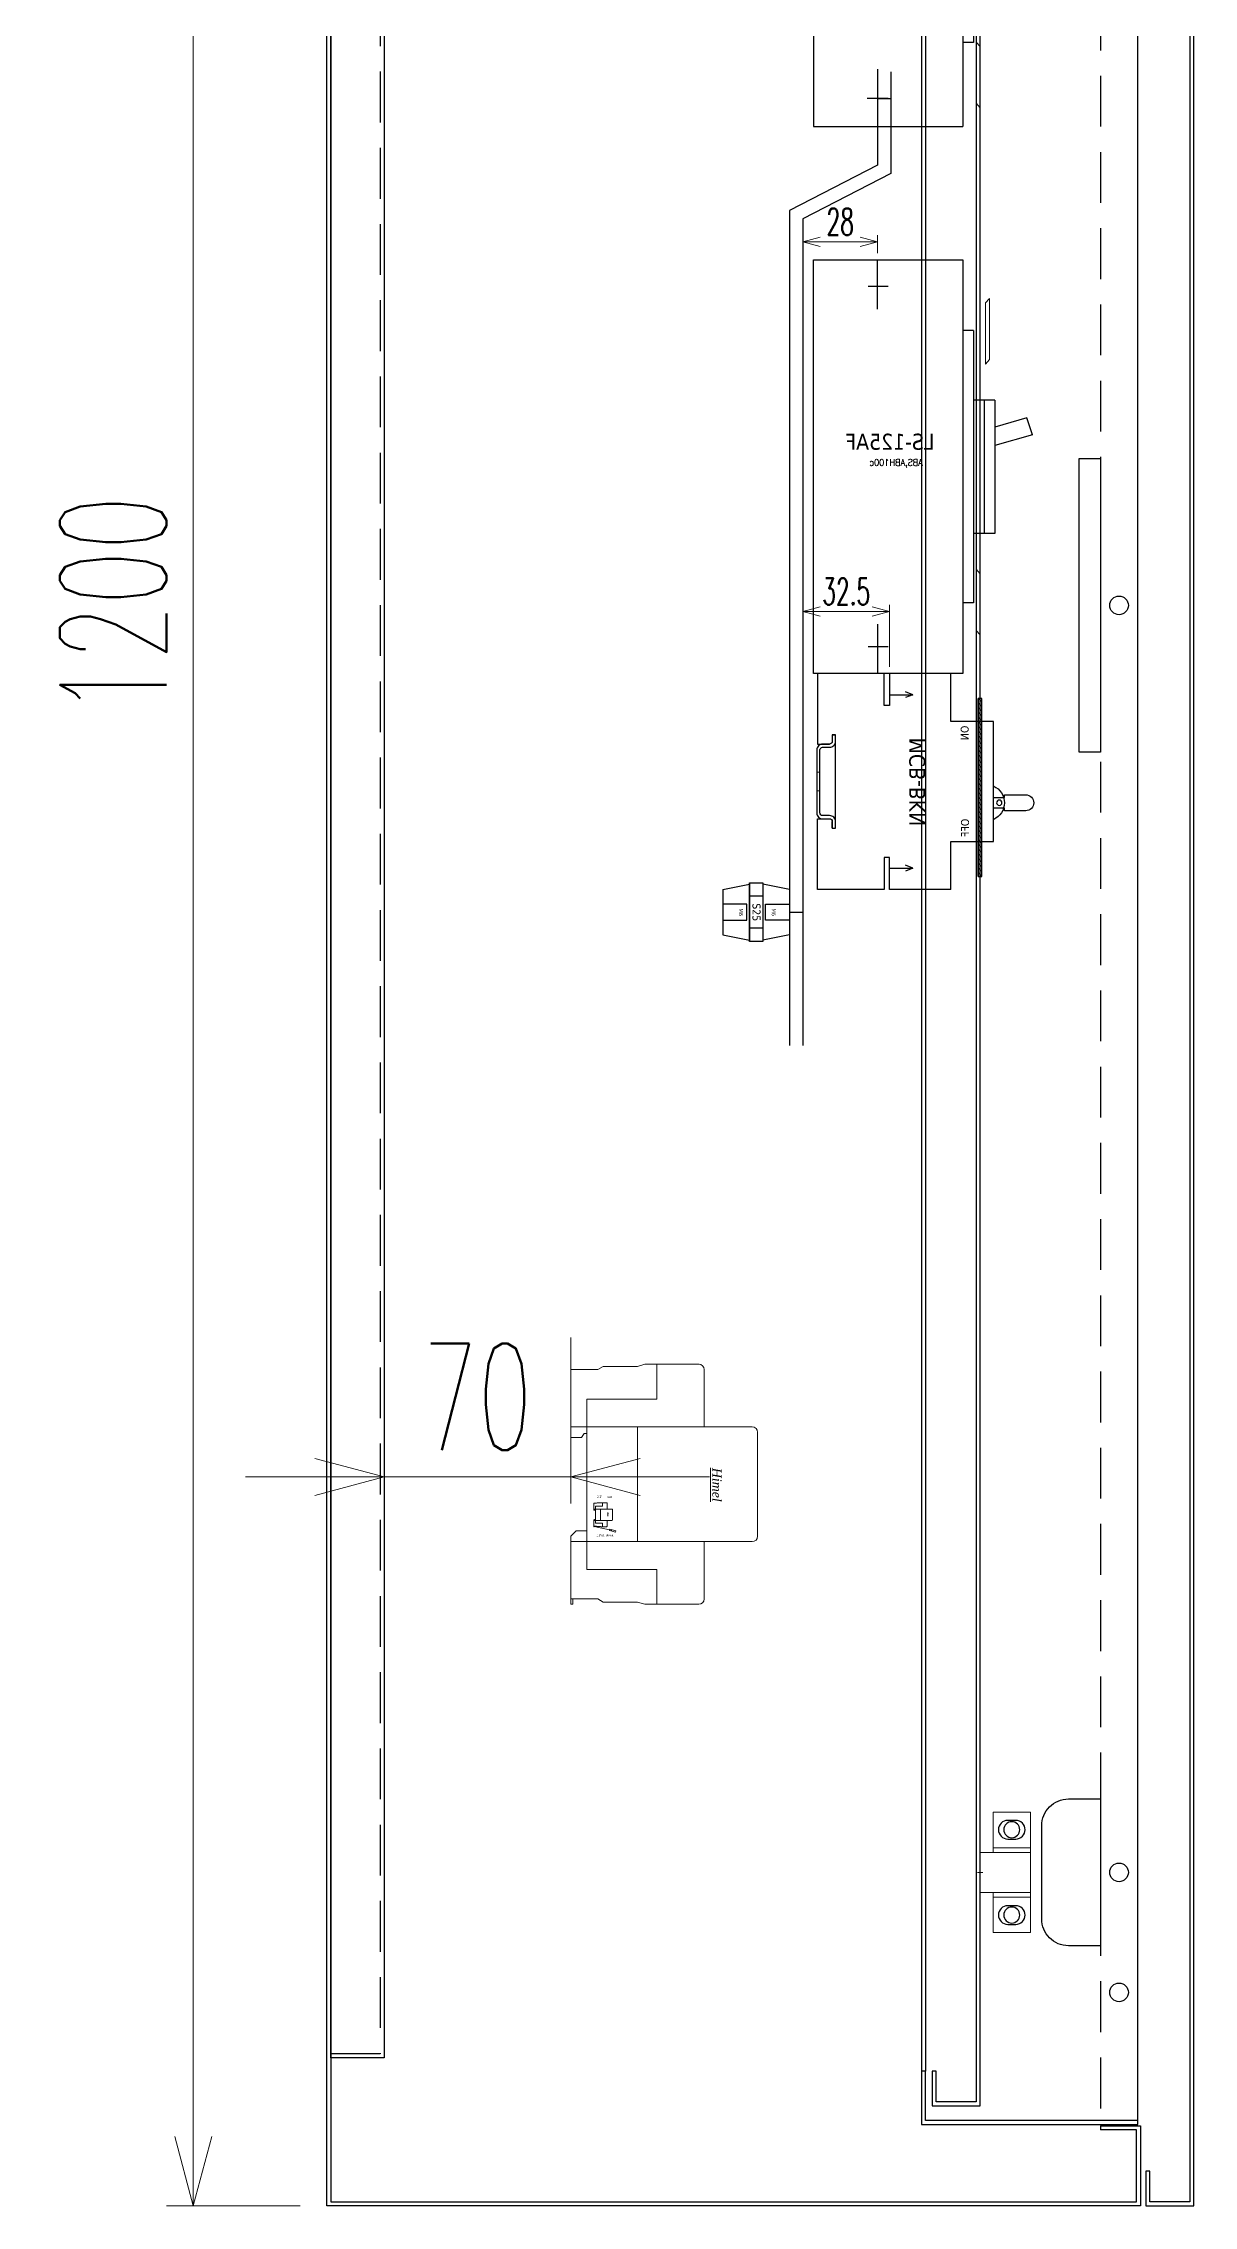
# Model space of a CAD drawing. Header units: millimetres. Extents: x 123558 to 149079, y -1073 to 14418.
# Drawn here: x 132702 to 133133, y 9773 to 10584 of the extents above; entities that cross this region are included whole.
import ezdxf

# ---------------------------------------------------------------- set-up
doc = ezdxf.new("R2010")
doc.units = ezdxf.units.MM
doc.header["$LTSCALE"] = 3
doc.linetypes.add('ACAD_ISO04W100', pattern=[30, 24, -3, 0, -3])
doc.linetypes.add('HIDDEN', pattern=[9.525, 6.35, -3.175])
for name, color, linetype in [('@.VISIBLE', 7, 'Continuous'), ('centerline', 6, 'ACAD_ISO04W100'), ('equipments', 2, 'Continuous'), ('TEXT', 7, 'Continuous')]:
    doc.layers.add(name, color=color, linetype=linetype)
doc.layers.add('Thiet bi', color=7, linetype='Continuous', lineweight=9)
doc.layers.add('Thin-Hidden', color=6, linetype='HIDDEN', lineweight=13)
doc.styles.add('Ann_w01', font='romans.shx', dxfattribs={"width": 0.6, "bigfont": 'chineset.shx'})
doc.styles.add('Arial', font='arial.ttf')
doc.styles.add('hw_Standard', font='complex.shx', dxfattribs={"width": 0.9})
doc.styles.get("Standard").update_dxf_attribs({"font": 'arial.ttf'})
doc.styles.add('Tahoma (Input Text)', font='tahoma.ttf')
doc.dimstyles.new('Dim 01_SC05', dxfattribs={"dimscale": 5, "dimtxt": 2, "dimasz": 1.3, "dimexe": 0.5, "dimexo": 0.5, "dimgap": 0.5, "dimtad": 1, "dimtoh": 1, "dimdec": 1, "dimzin": 12, "dimdsep": 46, "dimtxsty": 'Ann_w01', "dimblk": 'OPEN30', "dimcen": 1.5, "dimclrd": 6, "dimclre": 6, "dimclrt": 3, "dimadec": 1, "dimazin": 3, "dimtm": 1e-09, "dimtfac": 1, "dimtdec": 1, "dimtmove": 0, "dimatfit": 3, "dimldrblk": 'OPEN30', "dimfxl": 1, "dimtolj": 1, "dimlwd": 20, "dimlwe": 20, "dimarcsym": 0})
doc.dimstyles.new('Dim 01_SC20', dxfattribs={"dimscale": 20, "dimtxt": 2, "dimasz": 1.3, "dimexe": 0.5, "dimexo": 0.5, "dimgap": 0.5, "dimtad": 1, "dimdec": 1, "dimzin": 12, "dimdsep": 46, "dimtxsty": 'Ann_w01', "dimblk": 'OPEN30', "dimcen": 1.5, "dimclrd": 6, "dimclre": 6, "dimclrt": 3, "dimadec": 1, "dimazin": 3, "dimtm": 1e-09, "dimtfac": 1, "dimtdec": 1, "dimtix": 1, "dimtmove": 0, "dimatfit": 3, "dimldrblk": 'OPEN30', "dimfxl": 1, "dimtolj": 1, "dimlwd": 20, "dimlwe": 20, "dimarcsym": 0})

# ---------------------------------------------------------------- blocks, each defined once
blk = doc.blocks.new('*U51')
for p, q in [((416.79, -3108.78), (360.79, -3108.78)), ((360.79, -3108.78), (360.79, -3158.72)), ((416.79, -3108.78), (416.79, -3273.78)), ((356.79, -3140.28), (360.79, -3140.28)), ((360.79, -3158.72), (375.39, -3171.94)), ((329.79, -3169.56), (329.79, -3174.36)), ((329.79, -3169.56), (348.79, -3169.56)), ((348.79, -3166.28), (348.79, -3216.28)), ((348.79, -3166.28), (356.79, -3166.28)), ((352.79, -3166.28), (352.79, -3216.28)), ((329.79, -3174.36), (343.33, -3174.36)), ((343.33, -3174.36), (344.75, -3173.1)), ((344.75, -3173.1), (348.79, -3173.1)), ((375.39, -3171.94), (375.39, -3202.89)), ((360.79, -3211.85), (375.39, -3202.89)), ((348.79, -3216.28), (356.79, -3216.28)), ((360.79, -3211.85), (360.79, -3273.78)), ((356.79, -3242.28), (360.79, -3242.28)), ((416.79, -3273.78), (360.79, -3273.78))]:
    blk.add_line(p, q)
at = {"color": 1}
for p, q in [((392.79, -3130.28), (392.79, -3108.78)), ((388.79, -3119.28), (396.66, -3119.28)), ((392.79, -3252.28), (392.79, -3273.78)), ((388.79, -3263.28), (396.66, -3263.28))]:
    blk.add_line(p, q, dxfattribs=at)
at = {"color": 3}
blk.add_line((356.79, -3140.28), (356.79, -3242.28), dxfattribs=at)
at = {"layer": 'Thiet bi', "color": 1, "linetype": 'HIDDEN', "ltscale": 10}
for points in [[(352.29, -3117.54), (352.29, -3140.49), (350.79, -3138.78), (350.79, -3115.83)], [(352.29, -3117.54), (352.29, -3140.49), (350.79, -3138.78), (350.79, -3115.83)], [(355.79, -3265.03), (355.79, -3242.07), (354.29, -3243.79), (354.29, -3266.74)], [(355.79, -3265.03), (355.79, -3242.07), (354.29, -3243.79), (354.29, -3266.74)]]:
    blk.add_lwpolyline(points, close=True, dxfattribs=at)
at = {"color": 251, "style": 'hw_Standard', "width": 0.9}
for s, p in [('ABN,ABE200c', (395.87, -3195.84)), ('ABS,ABH200c', (400.39, -3195.84))]:
    blk.add_text(s, height=2.5, rotation=90, dxfattribs=at).set_placement(p)
at = {"layer": 'TEXT', "insert": (382.29, -3168.19), "char_height": 6, "attachment_point": 3, "rotation": 90, "style": 'Tahoma (Input Text)'}
blk.add_mtext_dynamic_manual_height_columns('LS-200AF', width=11.0147, gutter_width=1, heights=[0], dxfattribs=at)
blk = doc.blocks.new('*U52')
for p, q in [((303.93, -3129.08), (303.93, -3284.08)), ((359.93, -3129.08), (303.93, -3129.08)), ((359.93, -3284.08), (359.93, -3129.08)), ((299.93, -3155.58), (299.93, -3181.58)), ((299.93, -3155.58), (303.93, -3155.58)), ((291.93, -3181.58), (299.93, -3181.58)), ((291.93, -3181.58), (291.93, -3231.58)), ((295.93, -3181.58), (295.93, -3231.58)), ((299.93, -3181.58), (299.93, -3231.58)), ((277.93, -3194.59), (279.99, -3188.32)), ((279.99, -3188.32), (291.93, -3191.74)), ((277.93, -3194.59), (291.93, -3198.59)), ((291.93, -3231.58), (299.93, -3231.58)), ((299.93, -3231.58), (299.93, -3257.58)), ((299.93, -3257.58), (303.93, -3257.58)), ((303.93, -3284.08), (359.93, -3284.08))]:
    blk.add_line(p, q)
at = {"color": 1}
for p, q in [((335.93, -3147.58, 80.55), (335.93, -3129.08, 80.55)), ((331.93, -3139.08), (339.51, -3139.08)), ((335.93, -3265.58, 80.55), (335.93, -3284.08, 80.55)), ((331.93, -3274.08), (339.51, -3274.08))]:
    blk.add_line(p, q, dxfattribs=at)
at = {"layer": 'Thiet bi', "color": 1, "linetype": 'HIDDEN', "ltscale": 10}
for points in [[(295.43, -3145.2), (295.43, -3168.15), (293.93, -3166.44), (293.93, -3143.48)], [(295.43, -3145.2), (295.43, -3168.15), (293.93, -3166.44), (293.93, -3143.48)], [(298.93, -3267.96), (298.93, -3245.01), (297.43, -3246.72), (297.43, -3269.67)]]:
    blk.add_lwpolyline(points, close=True, dxfattribs=at)
at = {"color": 251, "style": 'hw_Standard', "width": 0.9}
blk.add_text('ABS,ABH100c', height=2.5, dxfattribs=at).set_placement((318.95, -3206.23))
at = {"layer": 'TEXT', "insert": (314.63, -3194.21), "char_height": 6, "attachment_point": 1, "style": 'Tahoma (Input Text)'}
blk.add_mtext_dynamic_manual_height_columns('LS-125AF', width=11.0147, gutter_width=1, heights=[0], dxfattribs=at)
blk = doc.blocks.new('*U22')
at = {"color": 1}
for p, q in [((-25, 18.03), (-15, 20.03)), ((-25, 18.03), (-25, 1.03)), ((-15, 20.53), (-15, -1.47)), ((-15, 20.53), (-10, 20.53)), ((-15, -1.47), (-15, 20.53)), ((-15, 20.03), (-15, -0.97)), ((-10, 20.53), (-10, -1.47)), ((0, 18.03), (-10, 20.03)), ((0, 18.03), (0, 1.03)), ((-10, 15.53), (-15, 15.53)), ((-25, 1.03), (-15, -0.97)), ((-10, 3.53), (-15, 3.53)), ((0, 1.03), (-10, -0.97)), ((-10, -1.47), (-15, -1.47))]:
    blk.add_line(p, q, dxfattribs=at)
for points in [[(-25, 12.53), (-25, 6.53), (-16, 6.53), (-16, 12.53)], [(0, 12.53), (0, 6.53), (-9, 6.53), (-9, 12.53)]]:
    blk.add_lwpolyline(points, close=True, dxfattribs=at)
at = {"color": 1, "width": 30.0978, "attachment_point": 5, "rotation": 270}
for s, insert, char_height in [('{\\fTahoma|b0|i0|c0|p34;M6}', (-18.24, 9.53), 1.5), ('{\\fTahoma|b0|i0|c0|p34;S25}', (-12.42, 9.53), 3), ('{\\fTahoma|b0|i0|c0|p34;M6}', (-5.95, 9.53), 1.5)]:
    blk.add_mtext(s, dxfattribs=dict(at, insert=insert, char_height=char_height))
blk = doc.blocks.new('CHONG SET LT HIMEL1')
at = {"lineweight": 9}
for p, q in [((88758.11, 40911.02), (88758.11, 40885.52)), ((88758.11, 40911.02), (88758.11, 40889.52)), ((88758.11, 40911.02), (88768.25, 40911.02)), ((88768.25, 40911.02), (88770.2, 40912.22)), ((88770.2, 40912.22), (88783.14, 40912.22)), ((88783.14, 40912.22), (88785.81, 40913.02)), ((88806.19, 40913.02), (88785.81, 40913.02)), ((88785.81, 40913.02), (88790.38, 40913.02)), ((88806.11, 40913.02), (88785.82, 40913.02)), ((88808.11, 40889.52), (88808.11, 40911.02)), ((88764.11, 40850.52), (88764.11, 40899.95)), ((88826.11, 40889.52), (88758.11, 40889.52)), ((88758.11, 40889.52), (88758.11, 40885.52)), ((88758.11, 40889.52), (88808.11, 40889.52)), ((88762.09, 40885.52), (88758.11, 40885.52)), ((88763.11, 40887.02), (88762.09, 40885.52)), ((88764.11, 40887.02), (88763.11, 40887.02)), ((88764.11, 40885.52), (88764.11, 40836.1)), ((88783.11, 40889.52), (88783.11, 40846.52)), ((88828.11, 40848.52), (88828.11, 40887.52)), ((88828.11, 40848.52), (88828.11, 40887.52)), ((88766.73, 40860.88), (88766.73, 40858.33)), ((88766.73, 40860.88), (88766.73, 40858.73)), ((88766.73, 40860.88), (88767.74, 40860.88)), ((88773.53, 40858.73), (88766.73, 40858.73)), ((88766.73, 40858.73), (88766.73, 40858.33)), ((88766.73, 40858.73), (88771.73, 40858.73)), ((88767.13, 40858.33), (88766.73, 40858.33)), ((88766.93, 40854.83), (88766.73, 40854.63)), ((88766.73, 40854.63), (88766.73, 40854.43)), ((88766.73, 40854.43), (88773.53, 40854.43)), ((88771.73, 40854.43), (88766.73, 40854.43)), ((88766.73, 40854.43), (88766.73, 40852.28)), ((88766.93, 40854.83), (88767.33, 40854.83)), ((88767.23, 40858.48), (88767.13, 40858.33)), ((88767.33, 40858.48), (88767.23, 40858.48)), ((88767.33, 40854.83), (88767.33, 40859.77)), ((88767.33, 40858.33), (88767.33, 40853.39)), ((88767.74, 40860.88), (88767.94, 40861)), ((88767.94, 40861), (88769.23, 40861)), ((88769.23, 40861), (88769.5, 40861.08)), ((88769.23, 40858.73), (88769.23, 40854.43)), ((88771.54, 40861.08), (88769.5, 40861.08)), ((88771.53, 40861.08), (88769.5, 40861.08)), ((88769.5, 40861.08), (88769.96, 40861.08)), ((88771.73, 40858.73), (88771.73, 40860.88)), ((88771.73, 40852.28), (88771.73, 40854.43)), ((88773.73, 40854.63), (88773.73, 40858.53)), ((88773.73, 40854.63), (88773.73, 40858.53)), ((88760.11, 40850.52), (88758.11, 40848.52)), ((88758.11, 40848.52), (88758.11, 40846.52)), ((88758.11, 40846.52), (88826.11, 40846.52)), ((88808.11, 40846.52), (88758.11, 40846.52)), ((88758.11, 40846.52), (88758.11, 40825.02)), ((88760.11, 40850.52), (88764.11, 40850.52)), ((88766.73, 40852.28), (88767.74, 40852.28)), ((88766.8, 40852.19), (88772.65, 40850.98)), ((88767.74, 40852.28), (88767.94, 40852.16)), ((88767.94, 40852.16), (88769.23, 40852.16)), ((88769.23, 40852.16), (88769.5, 40852.08)), ((88769.5, 40852.08), (88771.53, 40852.08)), ((88769.5, 40852.08), (88771.53, 40852.08)), ((88772.73, 40851.22), (88772.57, 40850.74)), ((88774.97, 40850.53), (88774.82, 40850.04)), ((88808.11, 40825.02), (88808.11, 40846.52)), ((88758.11, 40825.02), (88768.25, 40825.02)), ((88768.25, 40825.02), (88770.2, 40823.82)), ((88770.2, 40823.82), (88783.14, 40823.82)), ((88783.14, 40823.82), (88785.81, 40823.02)), ((88785.81, 40823.02), (88806.11, 40823.02)), ((88785.81, 40823.02), (88806.11, 40823.02))]:
    blk.add_line(p, q, dxfattribs=at)
for points in [[(88764.11, 40899.95), (88790.38, 40899.95), (88790.38, 40913.02)], [(88767.33, 40859.77), (88769.96, 40859.77), (88769.96, 40861.08)], [(88767.33, 40853.39), (88769.96, 40853.39), (88769.96, 40852.08)], [(88772.57, 40850.74), (88773.05, 40850.57), (88773.1, 40850.73), (88773.33, 40850.65), (88773.49, 40850.45), (88774.82, 40850.04)], [(88772.73, 40851.22), (88773.21, 40851.09), (88773.16, 40850.93), (88773.39, 40850.87), (88773.64, 40850.94), (88774.97, 40850.53)], [(88764.11, 40836.1), (88790.38, 40836.1), (88790.38, 40823.02)]]:
    blk.add_lwpolyline(points, dxfattribs=at)
for points in [[(88766.73, 40852.28), (88766.8, 40852.28), (88766.8, 40852.1, -0.414214), (88766.78, 40852.08), (88766.75, 40852.08, -0.414214), (88766.73, 40852.1)], [(88758.11, 40825.02), (88758.84, 40825.02), (88758.84, 40823.22, -0.414214), (88758.64, 40823.02), (88758.31, 40823.02, -0.414214), (88758.11, 40823.22)]]:
    blk.add_lwpolyline(points, format="xyb", close=True, dxfattribs=at)
for centre, radius, start, end in [((88806.11, 40911.02), 2, 0, 90), ((88826.11, 40887.52), 2, 0, 90), ((88771.53, 40860.88), 0.2, 0, 90), ((88773.53, 40858.53), 0.2, 0, 90), ((88773.53, 40854.63), 0.2, 270, 0), ((88771.53, 40852.28), 0.2, 270, 0), ((88826.11, 40848.52), 2, 270, 0), ((88806.11, 40825.02), 2, 270, 0)]:
    blk.add_arc(centre, radius, start, end, dxfattribs=at)
at = {"lineweight": 9, "attachment_point": 2, "rotation": 270, "style": 'Arial'}
for insert, char_height, width in [((88814.63, 40867.81), 3.4445, 2.5022), ((88772.38, 40856.73), 0.3445, 0.2502)]:
    blk.add_mtext('{\\fTimes New Roman|b0|i1|c0|p18;\\LHimel\\fTimes New Roman|b0|i0|c0|p18;\\l  \\C7;            }', dxfattribs=dict(at, insert=insert, char_height=char_height, width=width))
at = {"color": 4, "lineweight": 9, "char_height": 0.8267, "width": 32.2318, "attachment_point": 2, "style": 'Arial'}
for s, insert in [('{\\fTimes New Roman|b0|i0|c0|p18;\\C7;2.T  \\P          }', (88768.81, 40863.72)), ('{\\fTimes New Roman|b0|i0|c0|p18;\\C7;out \\P          }', (88772.64, 40863.72)), ('{\\fTimes New Roman|b0|i0|c0|p18;\\C7;1.Pull  \\P          }', (88769.21, 40849.38)), ('{\\fTimes New Roman|b0|i0|c0|p18;\\C7;down\\P          }', (88772.64, 40849.38))]:
    blk.add_mtext(s, dxfattribs=dict(at, insert=insert))
blk = doc.blocks.new('*U103')
at = {"lineweight": 9}
blk.add_blockref('CHONG SET LT HIMEL1', (-88795.96, -40913.02), dxfattribs=at)
blk = doc.blocks.new('_Open30')
at = {"color": 0, "linetype": 'ByBlock', "lineweight": -2}
for p, q in [((-1, 0.268), (0, 0)), ((0, 0), (-1, -0.268)), ((0, 0), (-1, 0))]:
    blk.add_line(p, q, dxfattribs=at)
blk = doc.blocks.new('*D195')
at = {"color": 6, "lineweight": 20, "transparency": 16777216}
for p, q in [((132829.85, 10098.39), (132829.85, 10036.13)), ((132899.85, 10098.39), (132899.85, 10036.13)), ((132803.85, 10046.13), (132777.85, 10046.13)), ((132899.85, 10046.13), (132829.85, 10046.13)), ((132925.85, 10046.13), (132951.85, 10046.13))]:
    blk.add_line(p, q, dxfattribs=at)
at = {"layer": 'Defpoints', "color": 0, "transparency": 16777216}
for p in [(132829.85, 10108.39), (132899.85, 10108.39), (132829.85, 10046.13)]:
    blk.add_point(p, dxfattribs=at)
at = {"color": 6, "lineweight": 20, "transparency": 16777216, "xscale": 26, "yscale": 26, "zscale": 26}
blk.add_blockref('_Open30', (132829.85, 10046.13), dxfattribs=at)
at = {"color": 6, "lineweight": 20, "transparency": 16777216, "xscale": 26, "yscale": 26, "zscale": 26, "rotation": 180}
blk.add_blockref('_Open30', (132899.85, 10046.13), dxfattribs=at)
at = {"color": 3, "transparency": 16777216, "insert": (132864.85, 10076.13), "char_height": 40, "attachment_point": 5, "style": 'Ann_w01'}
blk.add_mtext('\\A1;70', dxfattribs=at)
blk = doc.blocks.new('HL025-2.2 Side')
at = {"layer": 'centerline', "lineweight": 0}
blk.add_line((-1, 0), (1, 0), dxfattribs=at)
at = {"layer": 'equipments', "lineweight": 0}
for p, q in [((4.8, 9.25), (18.8, 9.25)), ((4.8, 7.5), (18.8, 7.5)), ((4.8, -7.5), (18.8, -7.5)), ((4.8, -9.25), (18.8, -9.25))]:
    blk.add_line(p, q, dxfattribs=at)
for points in [[(4.8, 7.5), (4.8, 22.5), (18.8, 22.5), (18.8, -22.5), (4.8, -22.5), (4.8, -7.5)], [(4.8, -7.5), (0, -7.5), (0, 7.5), (4.8, 7.5)]]:
    blk.add_lwpolyline(points, dxfattribs=at)
at = {"layer": 'equipments'}
for centre in [(11.8, 16), (11.8, -16)]:
    blk.add_circle(centre, 3, dxfattribs=at)
blk = doc.blocks.new('*D220')
at = {"layer": '@.VISIBLE', "color": 6, "lineweight": 20, "transparency": 16777216}
for p, q in [((132798.35, 10972.89), (132748.35, 10972.89)), ((132758.35, 9798.89), (132758.35, 10946.89)), ((132798.35, 9772.89), (132748.35, 9772.89))]:
    blk.add_line(p, q, dxfattribs=at)
at = {"layer": 'Defpoints', "color": 0, "transparency": 16777216}
for p in [(132758.35, 10972.89), (132808.35, 10972.89), (132808.35, 9772.89)]:
    blk.add_point(p, dxfattribs=at)
at = {"layer": '@.VISIBLE', "color": 6, "lineweight": 20, "transparency": 16777216, "xscale": 26, "yscale": 26, "zscale": 26}
for p, rotation in [((132758.35, 10972.89), 90), ((132758.35, 9772.89), 270)]:
    blk.add_blockref('_Open30', p, dxfattribs=dict(at, rotation=rotation))
at = {"layer": '@.VISIBLE', "color": 3, "transparency": 16777216, "insert": (132728.35, 10372.89), "char_height": 40, "attachment_point": 5, "rotation": 90, "style": 'Ann_w01'}
blk.add_mtext('\\A1;1200', dxfattribs=at)
blk = doc.blocks.new('*U89')
h = blk.add_hatch()
h.set_pattern_fill('ANSI31', color=1, scale=10)
h.set_pattern_definition([(45, (0, 0), (-0.8838835, 0.8838835), [])])
h.paths.add_polyline_path([(-482.34, -2659.23), (-483.69, -2659.23), (-483.69, -2672.33), (-482.34, -2672.33)])
h.paths.add_polyline_path([(-482.34, -2672.33), (-483.69, -2672.33), (-483.69, -2717.33), (-482.34, -2717.33)])
h.paths.add_polyline_path([(-482.34, -2717.33), (-483.69, -2717.33), (-483.69, -2725.88), (-482.34, -2725.88)])
for p, q in [((-518.89, -2654.33), (-543.89, -2654.33)), ((-543.89, -2654.33), (-543.89, -2680.83)), ((-518.89, -2666.33), (-518.89, -2654.33)), ((-493.89, -2654.33), (-516.89, -2654.33)), ((-516.89, -2654.33), (-516.89, -2666.33)), ((-516.89, -2666.33), (-518.89, -2666.33)), ((-543.89, -2680.83), (-539.39, -2680.83)), ((-538.39, -2677.33), (-537.19, -2677.33)), ((-538.39, -2677.33), (-538.39, -2679.83)), ((-537.19, -2677.33), (-537.19, -2712.33)), ((-543.89, -2735.33), (-543.89, -2708.83)), ((-543.89, -2708.83), (-539.39, -2708.83)), ((-538.39, -2712.33), (-538.39, -2709.83)), ((-538.39, -2712.33), (-537.19, -2712.33)), ((-516.89, -2723.33), (-518.89, -2723.33)), ((-518.89, -2723.33), (-518.89, -2735.33)), ((-516.89, -2735.33), (-516.89, -2723.33)), ((-518.89, -2735.33), (-543.89, -2735.33)), ((-493.89, -2735.33), (-516.89, -2735.33))]:
    blk.add_line(p, q)
at = {"color": 1}
for p, q in [((-516.89, -2662.33), (-508.16, -2662.33)), ((-508.16, -2662.33), (-510.92, -2661.24)), ((-508.16, -2662.33), (-510.92, -2663.43)), ((-483.69, -2659.23), (-483.69, -2725.88)), ((-516.89, -2727.33), (-508.16, -2727.33)), ((-508.16, -2727.33), (-510.92, -2726.24)), ((-508.16, -2727.33), (-510.92, -2728.43))]:
    blk.add_line(p, q, dxfattribs=at)
at = {"color": 3}
blk.add_lwpolyline([(-493.89, -2654.33), (-493.89, -2672.33), (-477.89, -2672.33), (-477.89, -2717.33), (-493.89, -2717.33), (-493.89, -2735.33)], dxfattribs=at)
at = {"color": 1}
blk.add_lwpolyline([(-483.69, -2659.23), (-482.34, -2659.23), (-482.34, -2725.88), (-483.69, -2725.88)], close=True, dxfattribs=at)
blk.add_lwpolyline([(-537.19, -2677.33), (-537.19, -2679.83, -0.414214), (-539.39, -2682.03), (-541.99, -2682.03, 0.414214), (-542.99, -2683.03), (-542.99, -2706.63, 0.414214), (-541.99, -2707.63), (-539.39, -2707.63, -0.414214), (-537.19, -2709.83), (-537.19, -2712.33), (-538.39, -2712.33), (-538.39, -2709.83, 0.414214), (-539.39, -2708.83), (-541.99, -2708.83, -0.414214), (-544.19, -2706.63), (-544.19, -2683.03, -0.414214), (-541.99, -2680.83), (-539.39, -2680.83, 0.414214), (-538.39, -2679.83), (-538.39, -2677.33), (-537.19, -2677.33)], format="xyb")
blk.add_lwpolyline([(-477.89, -2688.83), (-473.89, -2688.83), (-473.89, -2689.83), (-465.89, -2689.83, 0.414214), (-462.89, -2686.83), (-462.89, -2686.83, 0.414214), (-465.89, -2683.83), (-473.89, -2683.83), (-473.89, -2684.83), (-477.89, -2684.83)], format="xyb", dxfattribs=at)
blk.add_circle((-475.77, -2686.83), 1)
for centre, radius, start, end in [((-539.39, -2679.83), 1, 270, 0), ((-480.77, -2686.83), 6.88, 294.76151, 65.23849), ((-539.39, -2709.83), 1, 0, 90)]:
    blk.add_arc(centre, radius, start, end)
at = {"layer": 'Thin-Hidden'}
for p, q in [((-542.99, -2691.33), (-544.19, -2691.33)), ((-542.99, -2698.33), (-544.19, -2698.33))]:
    blk.add_line(p, q, dxfattribs=at)
at = {"style": 'Tahoma (Input Text)'}
blk.add_text('MCB-BKN', height=6, rotation=90, dxfattribs=at).set_placement((-503.54, -2711.27))
at = {"char_height": 3, "attachment_point": 1, "rotation": 90, "style": 'Tahoma (Input Text)'}
for s, insert in [('OFF', (-490.13, -2680.85)), ('ON', (-490.26, -2715.76))]:
    blk.add_mtext_dynamic_manual_height_columns(s, width=9.2821, gutter_width=1, heights=[0], dxfattribs=dict(at, insert=insert))
blk = doc.blocks.new('*D658')
at = {"color": 6, "lineweight": 20, "transparency": 16777216}
for p, q in [((132986.85, 10349.88), (132986.85, 10373.08)), ((133012.85, 10370.58), (132993.35, 10370.58)), ((133019.35, 10349.88), (133019.35, 10373.08))]:
    blk.add_line(p, q, dxfattribs=at)
at = {"layer": 'Defpoints', "color": 0, "transparency": 16777216}
for p in [(132986.85, 10370.58), (132986.85, 10347.38), (133019.35, 10347.38)]:
    blk.add_point(p, dxfattribs=at)
at = {"color": 6, "lineweight": 20, "transparency": 16777216, "xscale": 6.5, "yscale": 6.5, "zscale": 6.5, "rotation": 180}
blk.add_blockref('_Open30', (132986.85, 10370.58), dxfattribs=at)
at = {"color": 6, "lineweight": 20, "transparency": 16777216, "xscale": 6.5, "yscale": 6.5, "zscale": 6.5}
blk.add_blockref('_Open30', (133019.35, 10370.58), dxfattribs=at)
at = {"color": 3, "transparency": 16777216, "insert": (133003.1, 10378.08), "char_height": 10, "attachment_point": 5, "style": 'Ann_w01'}
blk.add_mtext('\\A1;32.5', dxfattribs=at)
blk = doc.blocks.new('*D707')
at = {"color": 6, "lineweight": 20, "transparency": 16777216}
for p, q in [((132986.85, 10504.88), (132986.85, 10511.72)), ((133008.35, 10509.22), (132993.35, 10509.22)), ((133014.85, 10504.88), (133014.85, 10511.72))]:
    blk.add_line(p, q, dxfattribs=at)
at = {"layer": 'Defpoints', "color": 0, "transparency": 16777216}
for p in [(132986.85, 10509.22), (132986.85, 10502.38), (133014.85, 10502.38)]:
    blk.add_point(p, dxfattribs=at)
at = {"color": 6, "lineweight": 20, "transparency": 16777216, "xscale": 6.5, "yscale": 6.5, "zscale": 6.5, "rotation": 180}
blk.add_blockref('_Open30', (132986.85, 10509.22), dxfattribs=at)
at = {"color": 6, "lineweight": 20, "transparency": 16777216, "xscale": 6.5, "yscale": 6.5, "zscale": 6.5}
blk.add_blockref('_Open30', (133014.85, 10509.22), dxfattribs=at)
at = {"color": 3, "transparency": 16777216, "insert": (133000.85, 10516.72), "char_height": 10, "attachment_point": 5, "style": 'Ann_w01'}
blk.add_mtext('\\A1;28', dxfattribs=at)

msp = doc.modelspace()

# ---------------------------------------------------------------- linework, layer by layer
for p, q in [((133014.85, 10562.88), (133019.85, 10562.88)), ((132981.85, 10257.84), (132986.85, 10257.84)), ((132981.85, 10254.84), (132981.85, 10207.84))]:
    msp.add_line(p, q)
at = {"color": 1}
for points in [[(133014.85, 10572.88), (133014.85, 10537.88), (132981.85, 10520.9), (132981.85, 10207.84)], [(133014.85, 10572.88), (133014.85, 10537.88), (132981.85, 10520.9), (132981.85, 10207.84)], [(133019.85, 10572.88), (133019.85, 10534.84), (132986.85, 10517.86), (132986.85, 10207.84)], [(133019.85, 10572.88), (133019.85, 10534.84), (132986.85, 10517.86), (132986.85, 10207.84)]]:
    msp.add_lwpolyline(points, dxfattribs=at)
at = {"layer": '@.VISIBLE', "linetype": 'HIDDEN'}
msp.add_line((133098.35, 10942.89), (133098.35, 9802.89), dxfattribs=at)
at = {"layer": '@.VISIBLE', "color": 6}
for p, q in [((133112.35, 9804.89), (133112.35, 10940.89)), ((133031.35, 10922.39), (133031.35, 9823.39)), ((133032.85, 10922.39), (133032.85, 9823.39))]:
    msp.add_line(p, q, dxfattribs=at)
at = {"layer": '@.VISIBLE'}
msp.add_line((133098.35, 9802.89), (133098.35, 9801.39), dxfattribs=at)
at = {"layer": '@.VISIBLE', "color": 4}
msp.add_line((133116.85, 9785.89), (133115.35, 9785.89), dxfattribs=at)
at = {"layer": '@.VISIBLE'}
for points in [[(133098.35, 9802.89), (133113.35, 9802.89), (133113.35, 9772.89), (132808.35, 9772.89), (132808.35, 10972.89), (133113.35, 10972.89), (133113.35, 10942.89), (133098.35, 10942.89)], [(133098.35, 10944.39), (133111.85, 10944.39), (133111.85, 10971.39), (132809.85, 10971.39), (132809.85, 9774.39), (133111.85, 9774.39), (133111.85, 9801.39), (133098.35, 9801.39)]]:
    msp.add_lwpolyline(points, dxfattribs=at)
at = {"layer": '@.VISIBLE', "color": 4}
for points in [[(133115.35, 9785.89), (133115.35, 9772.89), (133133.35, 9772.89), (133133.35, 10972.89), (133115.35, 10972.89), (133115.35, 10959.89)], [(133116.85, 10959.89), (133116.85, 10971.39), (133131.85, 10971.39), (133131.85, 9774.39), (133116.85, 9774.39), (133116.85, 9785.89)], [(133035.35, 10922.42), (133036.85, 10922.39), (133036.85, 10933.89), (133051.85, 10933.89), (133051.85, 9811.89), (133036.85, 9811.89), (133036.85, 9823.39), (133035.35, 9823.39), (133035.35, 9810.39), (133053.35, 9810.39), (133053.35, 10935.39), (133035.35, 10935.39), (133035.35, 10922.39)]]:
    msp.add_lwpolyline(points, dxfattribs=at)
at = {"layer": '@.VISIBLE', "color": 151}
msp.add_lwpolyline([(132809.85, 10917.39), (132829.85, 10917.39), (132829.85, 9828.39), (132809.85, 9828.39)], close=True, dxfattribs=at)
at = {"layer": '@.VISIBLE', "color": 151, "linetype": 'HIDDEN'}
msp.add_lwpolyline([(132809.85, 10915.89), (132828.35, 10915.89), (132828.35, 9829.89), (132809.85, 9829.89)], dxfattribs=at)
at = {"layer": '@.VISIBLE', "color": 6}
for points in [[(133090.35, 10427.89), (133098.35, 10427.89), (133098.35, 10317.89), (133090.35, 10317.89)], [(133112.35, 9804.89), (133032.85, 9804.89), (133032.85, 9823.39), (133031.35, 9823.39), (133031.35, 9803.39), (133112.35, 9803.39)]]:
    msp.add_lwpolyline(points, close=True, dxfattribs=at)
for points in [[(133098.35, 9925.39), (133098.35, 9870.39), (133086.35, 9870.39, -0.414214), (133076.35, 9880.39), (133076.35, 9915.39, -0.414214), (133086.35, 9925.39)], [(133060.15, 9913.89), (133060.15, 9913.89, 0.414214), (133063.65, 9910.39), (133066.65, 9910.39, 0.414214), (133070.15, 9913.89), (133070.15, 9913.89, 0.414214), (133066.65, 9917.39), (133063.65, 9917.39, 0.414214)], [(133060.15, 9881.89), (133060.15, 9881.89, 0.414214), (133063.65, 9878.39), (133066.65, 9878.39, 0.414214), (133070.15, 9881.89), (133070.15, 9881.89, 0.414214), (133066.65, 9885.39), (133063.65, 9885.39, 0.414214)]]:
    msp.add_lwpolyline(points, format="xyb", close=True, dxfattribs=at)
for centre in [(133105.35, 10372.89), (133105.35, 9897.89), (133105.35, 9852.89)]:
    msp.add_circle(centre, 3.5, dxfattribs=at)

# ---------------------------------------------------------------- block references
at = {"xscale": -1}
for name, p in [('*U51', (133407.63, 13826.17)), ('*U52', (133350.78, 13631.46))]:
    msp.add_blockref(name, p, dxfattribs=at)
at = {"xscale": -1, "rotation": 180}
msp.add_blockref('*U89', (133536.24, 7612.05), dxfattribs=at)
for name, p in [('*U22', (132981.85, 10248.31)), ('*U103', (132937.7, 10088.39))]:
    msp.add_blockref(name, p)
at = {"layer": 'equipments', "xscale": -1, "rotation": 180}
msp.add_blockref('HL025-2.2 Side', (133053.35, 9897.89), dxfattribs=at)

# ---------------------------------------------------------------- dimensions: what is measured, and where the dimension line sits
for base, p1, p2, dimstyle, picture, middle in [((132986.85, 10509.22), (133014.85, 10502.38), (132986.85, 10502.38), 'Dim 01_SC05', '*D707', (133000.85, 10516.72)), ((132986.85, 10370.58), (133019.35, 10347.38), (132986.85, 10347.38), 'Dim 01_SC05', '*D658', (133003.1, 10378.08)), ((132829.85, 10046.13), (132899.85, 10108.39), (132829.85, 10108.39), 'Dim 01_SC20', '*D195', (132864.85, 10076.13))]:
    dim = msp.add_linear_dim(base=base, p1=p1, p2=p2, dimstyle=dimstyle)
    dim.commit()
    dim.dimension.update_dxf_attribs({"geometry": picture, "text_midpoint": middle})
at = {"layer": '@.VISIBLE'}
dim = msp.add_linear_dim(base=(132758.35, 10972.89), p1=(132808.35, 9772.89), p2=(132808.35, 10972.89), angle=90, dimstyle='Dim 01_SC20', dxfattribs=at)
dim.commit()
dim.dimension.update_dxf_attribs({"geometry": '*D220', "text_midpoint": (132728.35, 10372.89)})

doc.saveas('drawing.dxf')
